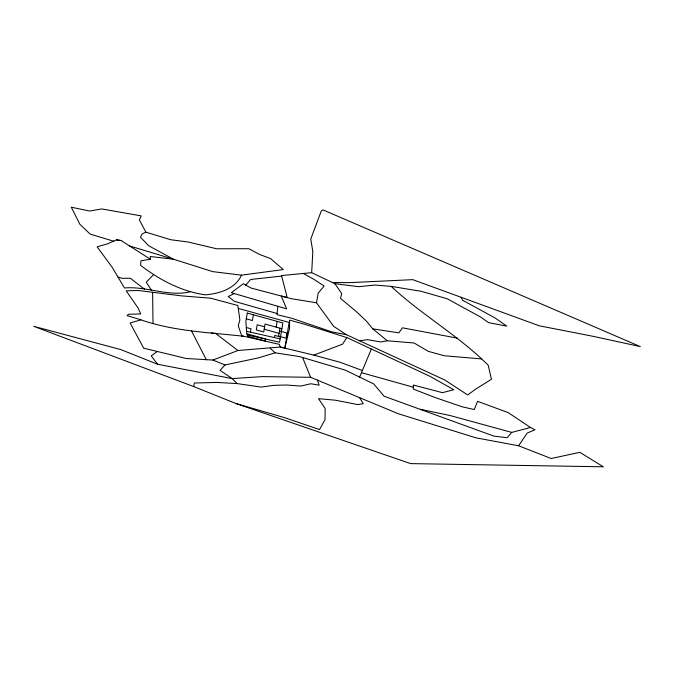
<?xml version="1.0" encoding="UTF-8"?>
<svg xmlns="http://www.w3.org/2000/svg" width="674" height="674" viewBox="0 0 674 674"><rect width="100%" height="100%" fill="white"/><g stroke="black" fill="none" stroke-linecap="round" stroke-linejoin="round"><path stroke-width="1.01" d="M518.559 445.775L551.189 458.505L579.842 452.33L603.356 466.796L410.618 463.611L236.01 403.549L193.741 386.59L33.7 326.309L120.857 349.612L157.556 364.246L232.21 378.594L262.565 376.606L310.613 377.305L398.25 413.718L475.996 437.839L518.559 445.775L527.178 433.087L535.013 429.734L530.472 427.493L508.204 412.623L477.546 401.325L474.294 409.522L462.415 406.877L435.151 397.55L413.314 389.092L413.415 385.039L442.422 392.656L453.796 389.715L429.565 376.117L346.781 337.556L305.212 324.438L289.55 320.116L289.593 328.23L284.824 348.129L280.232 347.026L237.905 350.522L212.874 360.051L186.302 358.492L143.705 348.197L130.133 323.023L140.942 319.838C174.018 331.389 209.21 332.417 243.693 336.259M461.134 297.301L462.507 300.183L495.297 318.103L506.738 326.115L488.642 322.652L480.52 316.974L447.157 298.742L421.023 291.269L391.147 286.374L374.862 285.051L358.703 286.694L334.868 283.678L311.674 272.692L312.82 251.579L310.773 239.009L321.262 211.055L323.031 209.9L640.3 346.588L592.732 336.242L539.377 325.828L412.741 279.651L349.671 282.642L332.383 282.499M277.89 306.299L276.947 314.657L291.673 318.221L331.81 331.869L346.402 334.708L444.773 379.984L467.731 394.964L475.507 389.227L491.439 379.277L488.212 365.232C458.581 335.618 421.705 314.901 391.147 286.374M193.741 386.59L194.314 383.001L217.02 382.444L237.029 383.573L261.141 387.095L273.711 385.351L286.315 385.014L300.84 386.05L310.916 383.75L319.139 385.166L317.412 380.136M250.433 332.156L251.006 328.794L246.296 327.48M253.373 314.758L252.396 320.529L246.305 318.836M274.419 337.598L274.79 335.399L280.477 336.983M276.188 327.143L277.157 321.372M279.946 328.187L278.606 336.124L286.046 338.188L286.913 333.023L279.483 330.959M284.824 348.129L289.163 322.442L238.276 308.414M316.502 302.769L318.179 293.19L324.135 286.012L313.427 279.07L303.266 273.467L281.521 275.548L287.225 297.588L251.082 288.059L243.297 283.746L231.342 292.701L286.652 308.861L281.243 296.038L291.741 298.767L316.502 302.769L333.697 326.376L346.402 334.708M359.613 377.095L371.307 349.14M241.486 275.152C235.428 288.758 219.176 293.738 205.368 294.841C181.466 291.522 159.553 279.904 140.605 265.32L140.917 260.779L150.344 259.22L150.268 256.508L173.471 259.212L212.714 271.63L241.486 275.152L283.299 269.566L270.493 258.563L259.684 254.494L248.824 248.714L216.691 248.782L187.962 241.974L170.674 239.733L145.887 232.168L142.079 233.929L140.47 237.265L148.693 245.757L173.471 259.212L129.61 245.968L121.177 240.567L116.619 239.851L107.781 243.769L97.14 246.827L112.069 267.106L124.488 287.983C146.384 285.961 168.247 297.007 190.06 291.85M346.781 337.556L342.619 344.144L313.789 355.114L280.232 347.026L279.348 344.355L241.696 335.812M530.472 427.493L511.76 432.396L507.177 437.738L493.941 436.12L384.096 396.228L373.733 383.936L345.223 370.119L299.391 356.554L275.152 352.814L258.032 357.97L225.015 364.954L212.874 360.051M225.015 364.954L220.053 370.388L232.21 378.594L237.029 383.573M153.621 274.588L146.241 282.221L151.372 290.165M245.757 285.11L250.627 279.474L281.665 276.096M157.152 351.592L151.229 355.855L157.556 364.246M234.291 293.561L228.216 296.526L234.299 301.295L277.073 313.511M481.48 358.913L444.301 355.754L428.335 351.356L414.131 343.007L387.247 340.774L380.869 341.954L367.473 339.671L359.276 340.758M303.266 273.467L311.674 272.692M211.333 332.931L215.579 333.377L237.905 350.522M334.868 283.678L341.726 293.544L340.496 298.363L356.967 312.155L366.412 321.161L372.773 328.861L398.865 332.855L402.437 327.817L457.427 338.163M116.619 239.851L121.177 240.567M420.281 409.303L449.819 415.47L511.76 432.396M246.574 331.279L280.157 338.904M236.01 403.549L284.453 417.61L319.51 429.557L325.011 419.7L325.163 408.511L318.499 398.663L335.458 400.213L357.784 404.585L363.227 403.718L359.663 397.77M313.789 355.114L340.48 362.385L362.595 370.582M281.875 328.718L265.084 324.051L263.745 331.987L256.314 329.923L257.182 324.758L264.612 326.831M264.208 329.215L279.078 333.352M361.719 372.739L413.406 387.23M113.788 241.233L90.173 234.114L79.861 224.257L71.267 207.204L89.516 211.029L101.698 208.94L141.178 215.891L139.392 219.96L145.887 232.168M117.992 277.073L122.306 278.37L130.293 278.219L144.514 289.197M140.942 319.838L127.066 315.609L128.591 314.219L140.74 313.966L138.052 307.967L126.181 290.839L138.372 290.494L181.062 295.827L210.65 298.194L237.871 305.507L239.877 319.948L238.251 325.668L241.789 336.073M129.61 245.968L150.344 259.22M372.773 328.861L387.247 340.774M270.19 348.231L275.152 352.814M191.559 331.01L206.387 359.857M302.559 357.464L310.613 377.305M152.619 292.272L153.006 323.554M247.282 313.065L245.85 321.532L246.844 334.81L279.592 342.24L282.853 322.947L247.282 313.065M247.83 334.06L247.484 336.124L265.32 341.078L265.674 339.014L247.83 334.06"/></g></svg>
